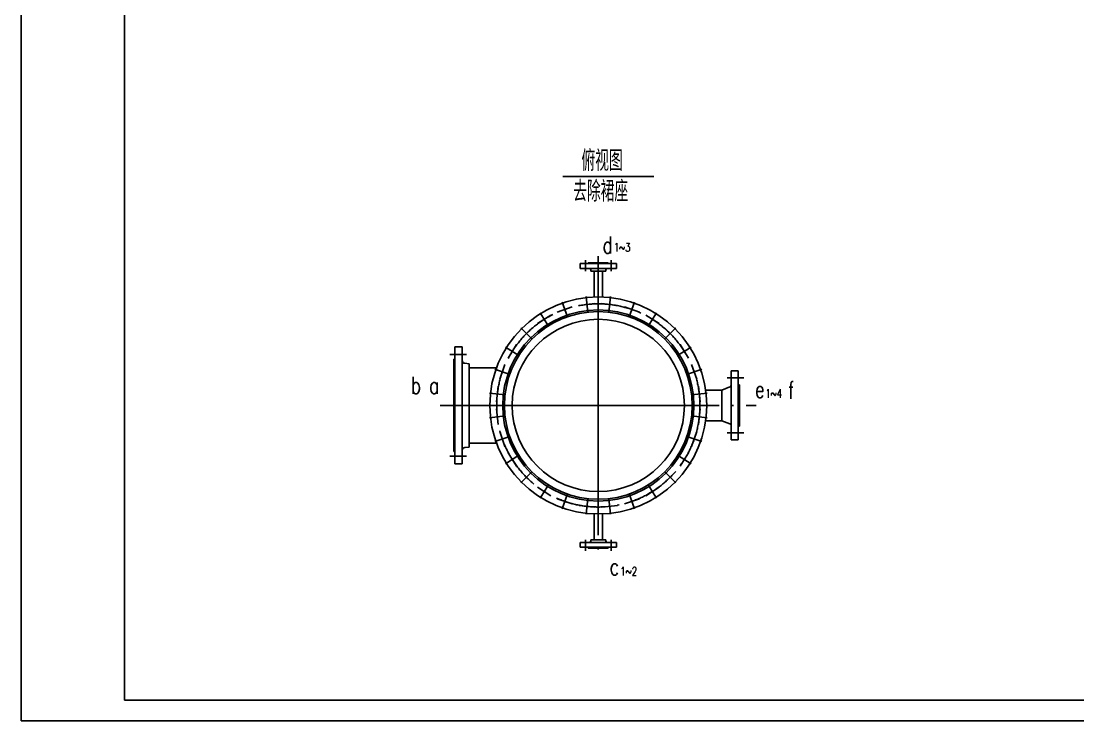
# Model space of a CAD drawing. Extents: x 20656 to 35402, y 221 to 10388.
# Drawn here: x 20656 to 23724, y 308 to 2339 of the extents above; entities that cross this region are included whole.
import ezdxf

# ---------------------------------------------------------------- set-up
doc = ezdxf.new("R2010")
doc.units = 0
doc.header["$LTSCALE"] = 12
doc.linetypes.add('ACAD_ISO10W100', pattern=[18.5, 12, -3, 0.5, -3])
doc.layers.get('0').update_dxf_attribs({"linetype": 'CONTINUOUS'})
for name, color, linetype in [('点划线', 1, 'ACAD_ISO10W100'), ('粗实线', 4, 'CONTINUOUS'), ('细实线', 7, 'CONTINUOUS')]:
    doc.layers.add(name, color=color, linetype=linetype)
doc.styles.add('HLFSD', font='ROMANS', dxfattribs={"bigfont": 'hlfsd'})
doc.styles.add('ROMANS', font='ROMANS', dxfattribs={"width": 0.7, "height": 6})

msp = doc.modelspace()

# ---------------------------------------------------------------- linework, layer by layer
at = {"color": 7, "linetype": 'Continuous'}
msp.add_line((22228.5, 1888), (22492.7, 1888), dxfattribs=at)
at = {"layer": '点划线', "color": 1, "linetype": 'ACAD_ISO10W100'}
for p, q in [((22331.8, 1656.9), (22331.8, 788.5)), ((22294.3, 1613.4), (22294.3, 1645.4)), ((22369.3, 1613.4), (22369.3, 1645.4)), ((22331.8, 1548.4), (22331.8, 898.4)), ((22331.8, 1394.4), (22331.8, 1052.4)), ((21948.8, 1370.9), (21900.8, 1370.9)), ((22705.8, 1303.4), (22753.8, 1303.4)), ((21872.6, 1223.4), (22790.5, 1223.4)), ((22006.8, 1223.4), (22656.8, 1223.4)), ((22502.8, 1223.4), (22160.8, 1223.4)), ((22705.8, 1143.4), (22753.8, 1143.4)), ((21948.8, 1075.9), (21900.8, 1075.9)), ((22294.3, 833.4), (22294.3, 801.4)), ((22369.3, 833.4), (22369.3, 801.4))]:
    msp.add_line(p, q, dxfattribs=at)
msp.add_circle((22331.8, 1223.4), 295, dxfattribs=at)
at = {"layer": '粗实线', "color": 4, "linetype": 'Continuous'}
for p, q in [((20956.4, 367.5), (20956.4, 10327.5)), ((22384.3, 1635.4), (22279.3, 1635.4)), ((22279.3, 1635.4), (22279.3, 1621.4)), ((22360.8, 1637.4), (22302.8, 1637.4)), ((22302.8, 1637.4), (22302.8, 1635.4)), ((22360.8, 1635.4), (22360.8, 1637.4)), ((22384.3, 1621.4), (22384.3, 1635.4)), ((22279.3, 1621.4), (22384.3, 1621.4)), ((22354.3, 1621.4), (22309.3, 1621.4)), ((22310.1, 1613.4), (22309.7, 1617.9)), ((22353.5, 1613.4), (22310.1, 1613.4)), ((22319.3, 1538.2), (22319.3, 1613.4)), ((22344.3, 1538.2), (22344.3, 1613.4)), ((22353.5, 1613.4), (22353.9, 1617.9)), ((22296.2, 1539.4), (22301.3, 1493.7)), ((22367.4, 1539.4), (22362.2, 1493.7)), ((22212.6, 1494.3), (22256.1, 1509.5)), ((22226.8, 1523.6), (22242, 1480.2)), ((22275.9, 1514), (22321.6, 1519.2)), ((22342, 1519.2), (22387.7, 1514)), ((22407.5, 1509.5), (22450.9, 1494.3)), ((22436.8, 1523.6), (22421.6, 1480.2)), ((22155.4, 1461), (22194.3, 1485.5)), ((22162.6, 1492.7), (22187.1, 1453.8)), ((22469.3, 1485.5), (22508.2, 1461)), ((22501, 1492.7), (22476.5, 1453.8)), ((22106.9, 1448.3), (22139.5, 1415.8)), ((22106.9, 1415.8), (22139.5, 1448.3)), ((22556.7, 1448.3), (22524.1, 1415.8)), ((22524.1, 1448.3), (22556.7, 1415.8)), ((21915.8, 1393.4), (21915.8, 1053.4)), ((21936.8, 1393.4), (21915.8, 1393.4)), ((21936.8, 1053.4), (21936.8, 1393.4)), ((22062.5, 1392.6), (22101.5, 1368.2)), ((22069.8, 1360.9), (22094.2, 1399.9)), ((22601, 1392.6), (22562.1, 1368.2)), ((22569.3, 1399.9), (22593.8, 1360.9)), ((21912.8, 1357.4), (21912.8, 1089.4)), ((21915.8, 1357.4), (21912.8, 1357.4)), ((21936.8, 1346.4), (21936.8, 1100.4)), ((21956.8, 1344.3), (21944, 1345.7)), ((21956.8, 1344.3), (21956.8, 1102.5)), ((22036.4, 1332.9), (21956.8, 1332.9)), ((22031.6, 1328.5), (22075.1, 1313.3)), ((22045.7, 1299.2), (22060.9, 1342.6)), ((22631.9, 1328.5), (22588.5, 1313.3)), ((22602.6, 1342.6), (22617.8, 1299.2)), ((22717.8, 1323.4), (22717.8, 1123.4)), ((22737.8, 1323.4), (22717.8, 1323.4)), ((22737.8, 1123.4), (22737.8, 1323.4)), ((22015.8, 1259), (22061.5, 1253.9)), ((22036.1, 1233.6), (22041.2, 1279.3)), ((22647.8, 1259), (22602.1, 1253.9)), ((22622.4, 1279.3), (22627.5, 1233.6)), ((22643.6, 1267.9), (22690.8, 1267.9)), ((22690.8, 1267.9), (22714, 1277)), ((22690.8, 1178.9), (22690.8, 1267.9)), ((22741.8, 1283.4), (22737.8, 1283.4)), ((22741.8, 1163.4), (22741.8, 1283.4)), ((22041.2, 1167.6), (22036.1, 1213.3)), ((22627.5, 1213.3), (22622.4, 1167.6)), ((22015.8, 1187.8), (22061.5, 1193)), ((22647.8, 1187.8), (22602.1, 1193)), ((22643.6, 1178.9), (22690.8, 1178.9)), ((22690.8, 1178.9), (22714, 1169.9)), ((22060.9, 1104.3), (22045.7, 1147.7)), ((22617.8, 1147.7), (22602.6, 1104.3)), ((22737.8, 1163.4), (22741.8, 1163.4)), ((22036.4, 1113.9), (21956.8, 1113.9)), ((22031.6, 1118.4), (22075.1, 1133.6)), ((22631.9, 1118.4), (22588.5, 1133.6)), ((22717.8, 1123.4), (22737.8, 1123.4)), ((21912.8, 1089.4), (21915.8, 1089.4)), ((21956.8, 1102.5), (21944, 1101.2)), ((22062.5, 1054.3), (22101.5, 1078.7)), ((22094.2, 1047), (22069.8, 1086)), ((22601, 1054.3), (22562.1, 1078.7)), ((22593.8, 1086), (22569.3, 1047)), ((21915.8, 1053.4), (21936.8, 1053.4)), ((22106.9, 998.6), (22139.5, 1031.1)), ((22139.5, 998.6), (22106.9, 1031.1)), ((22556.7, 998.6), (22524.1, 1031.1)), ((22556.7, 1031.1), (22524.1, 998.6)), ((22194.3, 961.4), (22155.4, 985.9)), ((22162.6, 954.2), (22187.1, 993.1)), ((22508.2, 985.9), (22469.3, 961.4)), ((22501, 954.2), (22476.5, 993.1)), ((22256.1, 937.4), (22212.6, 952.6)), ((22226.8, 923.3), (22242, 966.7)), ((22296.2, 907.4), (22301.3, 953.2)), ((22367.4, 907.4), (22362.2, 953.2)), ((22450.9, 952.6), (22407.5, 937.4)), ((22436.8, 923.3), (22421.6, 966.7)), ((22321.6, 927.7), (22275.9, 932.9)), ((22387.7, 932.9), (22342, 927.7)), ((22319.3, 908.7), (22319.3, 833.4)), ((22344.3, 908.7), (22344.3, 833.4)), ((22310.1, 833.4), (22309.7, 829)), ((22353.5, 833.4), (22310.1, 833.4)), ((22353.5, 833.4), (22353.9, 829)), ((22279.3, 825.4), (22384.3, 825.4)), ((22279.3, 811.4), (22279.3, 825.4)), ((22384.3, 811.4), (22279.3, 811.4)), ((22302.8, 809.4), (22302.8, 811.4)), ((22360.8, 809.4), (22302.8, 809.4)), ((22354.3, 825.4), (22309.3, 825.4)), ((22360.8, 811.4), (22360.8, 809.4)), ((22384.3, 825.4), (22384.3, 811.4)), ((27724.4, 367.5), (20956.4, 367.5))]:
    msp.add_line(p, q, dxfattribs=at)
for radius in [315, 277.5, 272.5, 250]:
    msp.add_circle((22331.8, 1223.4), radius, dxfattribs=at)
for centre, radius, start, end in [((22305.7, 1617.4), 4, 6, 90), ((22357.9, 1617.4), 4, 90, 174), ((21944.8, 1353.6), 8, 180, 264), ((22711.8, 1282.5), 6, 291.2505, 0), ((22711.8, 1164.3), 6, 0, 68.7495), ((21944.8, 1093.2), 8, 96, 180), ((22305.7, 829.4), 4, 270, 354), ((22357.9, 829.4), 4, 186, 270)]:
    msp.add_arc(centre, radius, start, end, dxfattribs=at)
at = {"layer": '细实线', "color": 7, "linetype": 'Continuous'}
for p, q in [((20656.4, 307.5), (20656.4, 10387.5)), ((27784.4, 307.5), (20656.4, 307.5))]:
    msp.add_line(p, q, dxfattribs=at)

# ---------------------------------------------------------------- texts
at = {"color": 7, "linetype": 'Continuous', "style": 'HLFSD', "width": 0.7}
for s, p in [('俯视图', (22282.9, 1904.2)), ('去除裙座', (22258.9, 1815.3))]:
    msp.add_text(s, height=60, dxfattribs=at).set_placement(p)
at = {"layer": '细实线', "color": 2, "style": 'ROMANS', "width": 0.7}
for s, height, p in [('d', 50, (22344.3, 1664.2)), ('1~3', 25, (22377, 1670)), ('b a', 50, (21788.6, 1256.8)), ('f', 50, (22882.9, 1242.9)), ('e', 50, (22787, 1245.2)), ('1~4', 25, (22817, 1245.5)), ('c', 50, (22365.1, 730.6)), ('1~2', 25, (22396, 729.4))]:
    msp.add_text(s, height=height, dxfattribs=at).set_placement(p)

doc.saveas('drawing.dxf')
